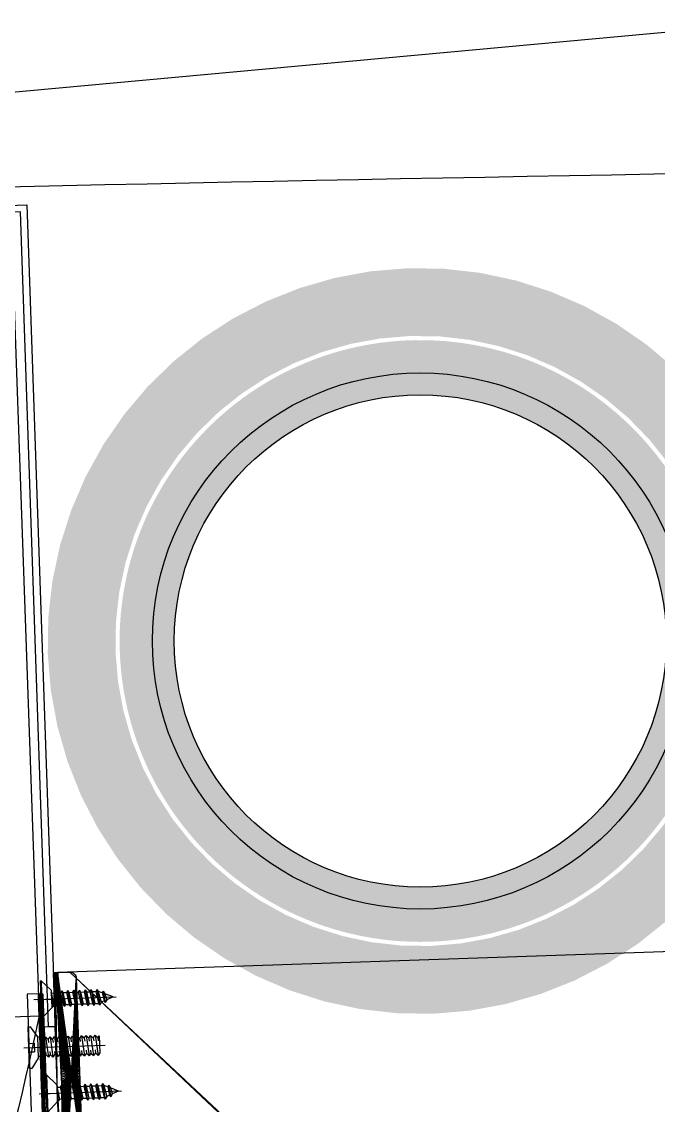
# Model space of a CAD drawing. Header units: inches. Extents: x 0 to 1813292486, y 0 to 3473589894.
# Drawn here: x 600507372.7 to 600507513.6, y 3473209207.4 to 3473209447.1 of the extents above; entities that cross this region are included whole.
import ezdxf
from ezdxf.enums import TextEntityAlignment as Align

# ---------------------------------------------------------------- set-up
doc = ezdxf.new("R2010")
doc.units = ezdxf.units.IN
doc.header["$LTSCALE"] = 1000
doc.header["$MEASUREMENT"] = 0
doc.linetypes.add('AX-MALL-WALL-P02-QT$0$CENTER', pattern=[2, 1.25, -0.25, 0.25, -0.25])
for name, color, linetype in [('A-Anno-Note', 241, 'Continuous'), ('AX-MALL-P02-200$0$A-Anno-Note', 241, 'Continuous'), ('AX-MALL-WALL-P02$0$A-Anno-Note', 241, 'Continuous'), ('AX-MALL-WALL-P02-QT$0$@F08_Hardware', 13, 'Continuous'), ('AX-MALL-WALL-P02-QT$0$A-Anno-Note', 241, 'Continuous'), ('AX-MALL-WALL-P02-QT$0$A-Detl-Patt', 8, 'Continuous'), ('AX-MALL-WALL-P02-QT$0$A-Detl-Thin', 131, 'Continuous'), ('AX-MALL-WALL-P02-QT$0$A-Wall', 2, 'Continuous'), ('AX-MALL-WALL-P02-QT$0$A-Wall-Patt', 13, 'Continuous'), ('AX-MALL-WALL-P02-QT$0$GC', 2, 'Continuous'), ('AX-MALL-WALL-P02-QT$0$M-Thin', 131, 'Continuous'), ('AX-MALL-WALL-P02-QT$0$STSF', 2, 'Continuous'), ('AX-MALL-WALL-P02-QT$0$XC', 3, 'Continuous'), ('PX-MALL-P02-LG$0$P-Hydt-Pipe', 221, 'Continuous'), ('PX-MALL-P02-LG$0$P-Pipe-Risr', 7, 'Continuous'), ('PX-MALL-P02-LG$0$P-Pipe-Risr-Arch', 6, 'Continuous'), ('PX-MALL-P02-LG$0$P-Pipe-Risr-W100', 6, 'Continuous'), ('PX-MALL-P02-LG$0$P-Pipe-Risr-W50', 6, 'Continuous')]:
    doc.layers.add(name, color=color, linetype=linetype)
doc.styles.add('PX-MALL-P02-LG$0$jzfz', font='gbenor.shx', dxfattribs={"bigfont": 'gbcbig.shx'})

# ---------------------------------------------------------------- blocks, each defined once
blk = doc.blocks.new('AX-MALL-WALL-P02-QT$0$tj')
at = {"layer": 'AX-MALL-WALL-P02-QT$0$A-Detl-Patt'}
h = blk.add_hatch(dxfattribs=at)
h.set_pattern_fill('STEEL', color=256, scale=100.0000000000001, angle=50.43183869082386)
h.set_pattern_definition([(75.00000000004839, (-14278.19445574284, 156289.8254051208), (-153.3407249234246, 41.08752340989569), []), (75.00000000004839, (-14317.88195610046, 156358.5661673546), (-153.3407249234246, 41.08752340989569), [])])
edge = h.paths.add_edge_path()
edge.add_line((88101.273016572, 47666.64152574539), (87883.93542659283, 47459.84604215622))
edge.add_line((87883.93542659283, 47459.84604215622), (91571.54751467705, 43584.64122533798))
edge.add_arc((262949.389629302, 558937.705083496), 543101.4133620498, 251.6057364187558, 260.0288666978238)
edge.add_arc((172180.8466627672, -2862.146247219684), 27099.9982179492, 64.7128659603706, 96.9316049602786, ccw=False)
edge.add_arc((262948.9730309481, 558936.3205539446), 543099.9677998082, 261.6155114784545, 271.7251478115656)
edge.add_line((279298.9759148359, 16082.51663446426), (279298.9759315252, 16382.65274763107))
edge.add_arc((262948.9742454757, 558936.3204835369), 542799.9676941936, 261.62020364125146, 271.7261014454634, ccw=False)
edge.add_arc((172180.8456921196, -2862.14609140989), 27400.00151046549, 64.80631838577902, 96.83815911678944)
edge.add_arc((262949.394896181, 558937.7037490648), 542801.4137571028, 251.6136389015772, 260.02417327084333, ccw=False)
edge.add_line((91737.26096642017, 43845.69257831573), (88101.273016572, 47666.64152574539))
blk = doc.blocks.new('AX-MALL-WALL-P02-QT$0$A$C002B55B7')
at = {"ltscale": 10}
h = blk.add_hatch(dxfattribs=at)
h.set_pattern_fill('ANSI32', color=1, scale=0.5, angle=1.272221872585407e-14)
h.set_pattern_definition([(44.99999999999999, (-15411800.43767611, -8863147.226349242), (-1.683798022700467, 1.683798022700466), []), (44.99999999999999, (-15411799.31514361, -8863147.226349242), (-1.683798022700467, 1.683798022700466), [])])
edge = h.paths.add_edge_path()
edge.add_line((0, 0), (0, 50))
edge.add_line((0, 50), (2.666666666045785, 50))
edge.add_arc((2.666666666045785, 48.66666666604578), 1.333333333954215, 0, 90, ccw=False)
edge.add_line((4, 48.66666666604578), (4, 9.5))
edge.add_arc((9.5, 9.5), 5.5, 180, 270)
edge.add_line((9.5, 4), (48.66666666604578, 4))
edge.add_arc((48.66666666604578, 2.666666666045785), 1.333333333954215, 0, 90, ccw=False)
edge.add_line((50, 2.666666666045785), (50, 0))
edge.add_line((50, 0), (0, 0))
at = {"color": 2}
blk.add_lwpolyline([(0, 0), (0, 50), (2.666666666045785, 50, -0.4142135623730951), (4, 48.66666666604578), (4, 9.5, 0.4142135623730951), (9.5, 4), (48.66666666604578, 4, -0.4142135623730951), (50, 2.666666666045785), (50, 0), (0, 0)], format="xyb", dxfattribs=at)
blk = doc.blocks.new('AX-MALL-WALL-P02-QT$0$ld')
at = {"layer": 'AX-MALL-WALL-P02-QT$0$@F08_Hardware'}
for p, q in [((0, 2.400000000001455), (-1.5, 4.625000000007276)), ((0, 2.400000000001455), (0, -2.399999999986903)), ((-3.086409948303611, 0), (14.87003548886082, 0)), ((-2, 1.625000000007276), (-2, -1.624999999992724)), ((-2, 0.9399999999805004), (-0.7765429112259881, 0.9400000000096043)), ((-0.7765429112259881, 0.9400000000096043), (-0.7765429112259881, -0.9399999999950523)), ((0.5, 1.900000000001455), (0.9532639619610563, 1.900000000001455)), ((1.319930628626025, 1.646504776326765), (0.9532639619610563, 1.900000000001455)), ((0.9532639619610563, 1.900000000001455), (0.9532639619610563, -1.899999999986903)), ((0.9532639619610563, 0.4465047763296752), (1.253263961960329, -2.253495223671052)), ((1.319930628626025, 1.646504776326765), (1.753263961960329, 2.246504776328948)), ((1.319930628626025, 1.646504776326765), (1.392152850850835, 0.9965047763289476)), ((2.319930628626025, 1.646504776326765), (1.753263961960329, 2.246504776328948)), ((1.753263961960329, 2.246504776328948), (2.253263961960329, -2.253495223671052)), ((2.319930628626025, 1.646504776326765), (2.753263961960329, 2.246504776328948)), ((2.319930628626025, 1.646504776326765), (2.392152850850835, 0.9965047763289476)), ((3.319930628626025, 1.646504776326765), (2.753263961960329, 2.246504776328948)), ((2.753263961960329, 2.246504776328948), (3.253263961960329, -2.253495223671052)), ((3.319930628626025, 1.646504776326765), (3.753263961960329, 2.246504776328948)), ((3.319930628626025, 1.646504776326765), (3.392152850850835, 0.9965047763289476)), ((4.319930628626025, 1.646504776326765), (3.753263961960329, 2.246504776328948)), ((3.753263961960329, 2.246504776328948), (4.253263961960329, -2.253495223671052)), ((4.319930628626025, 1.646504776326765), (4.753263961960329, 2.246504776328948)), ((4.319930628626025, 1.646504776326765), (4.392152850850835, 0.9965047763289476)), ((5.319930628626025, 1.646504776326765), (4.753263961960329, 2.246504776328948)), ((4.753263961960329, 2.246504776328948), (5.253263961960329, -2.253495223671052)), ((5.319930628626025, 1.646504776326765), (5.753263961960329, 2.246504776328948)), ((5.319930628626025, 1.646504776326765), (5.392152850850835, 0.9965047763289476)), ((6.319930628626025, 1.646504776326765), (5.753263961960329, 2.246504776328948)), ((5.753263961960329, 2.246504776328948), (6.253263961960329, -2.253495223671052)), ((6.319930628626025, 1.646504776326765), (6.753263961960329, 2.246504776328948)), ((6.319930628626025, 1.646504776326765), (6.392152850850835, 0.9965047763289476)), ((7.319930628626025, 1.646504776326765), (6.753263961960329, 2.246504776328948)), ((6.753263961960329, 2.246504776328948), (7.253263961960329, -2.253495223671052)), ((7.319930628626025, 1.646504776326765), (7.753263961960329, 2.246504776328948)), ((7.319930628626025, 1.646504776326765), (7.392152850850835, 0.9965047763289476)), ((8.319930628626025, 1.646504776326765), (7.753263961960329, 2.246504776328948)), ((7.753263961960329, 2.246504776328948), (8.253263961960329, -2.253495223671052)), ((8.319930628626025, 1.646504776326765), (8.753263961960329, 2.246504776328948)), ((8.319930628626025, 1.646504776326765), (8.392152850850835, 0.9965047763289476)), ((9.319930628626025, 1.646504776326765), (8.753263961960329, 2.246504776328948)), ((8.753263961960329, 2.246504776328948), (9.253263961960329, -2.253495223671052)), ((9.319930628626025, 1.646504776326765), (9.753263961960329, 2.246504776328948)), ((9.319930628626025, 1.646504776326765), (9.392152850850835, 0.9965047763289476)), ((10.31993062862603, 1.646504776326765), (9.753263961960329, 2.246504776328948)), ((9.753263961960329, 2.246504776328948), (10.25326396196033, -2.253495223671052)), ((10.31993062862603, 1.646504776326765), (10.75326396196033, 2.246504776328948)), ((10.31993062862603, 1.646504776326765), (10.39215285085083, 0.9965047763289476)), ((11.31993062862603, 1.646504776326765), (10.75326396196033, 2.246504776328948)), ((10.75326396196033, 2.246504776328948), (11.25326396196033, -2.253495223671052)), ((11.31993062862603, 1.646504776326765), (11.75326396196033, 2.246504776328948)), ((11.31993062862603, 1.646504776326765), (11.39215285085083, 0.9965047763289476)), ((12.31993062862603, 1.646504776326765), (11.75326396196033, 2.246504776328948)), ((11.75326396196033, 2.246504776328948), (12.25326396196033, -2.253495223671052)), ((12.31993062862603, 1.646504776326765), (12.75326396196033, 2.246504776328948)), ((12.31993062862603, 1.646504776326765), (12.39215285085083, 0.9965047763289476)), ((13.31993062862603, 1.646504776326765), (12.75326396196033, 2.246504776328948)), ((12.75326396196033, 2.246504776328948), (13.25326396196033, -2.253495223671052)), ((13.31993062862603, 1.646504776326765), (13.65326396196178, 2.108043237865786)), ((13.31993062862603, 1.646504776326765), (13.39215285085083, 0.9965047763289476)), ((13.65326396196178, 2.108043237865786), (13.65326396196178, -1.699649069825682)), ((-2, -0.9399999999950523), (-0.7765429112259881, -0.9399999999950523)), ((0.5, -1.899999999986903), (0.9532639619610563, -1.899999999986903)), ((0.9532639619610563, -1.899999999986903), (1.253263961960329, -2.253495223671052)), ((1.686597295294632, -1.653495223672508), (1.253263961960329, -2.253495223671052)), ((1.614375073073461, -1.003495223671052), (1.686597295294632, -1.653495223672508)), ((1.686597295294632, -1.653495223672508), (2.253263961960329, -2.253495223671052)), ((2.686597295294632, -1.653495223672508), (2.253263961960329, -2.253495223671052)), ((2.614375073073461, -1.003495223671052), (2.686597295294632, -1.653495223672508)), ((2.686597295294632, -1.653495223672508), (3.253263961960329, -2.253495223671052)), ((3.686597295294632, -1.653495223672508), (3.253263961960329, -2.253495223671052)), ((3.614375073073461, -1.003495223671052), (3.686597295294632, -1.653495223672508)), ((3.686597295294632, -1.653495223672508), (3.753263961960329, -1.724083458964742)), ((3.753263961960329, -1.724083458964742), (4.253263961960329, -2.253495223671052)), ((4.686597295294632, -1.653495223672508), (4.253263961960329, -2.253495223671052)), ((4.614375073073461, -1.003495223671052), (4.686597295294632, -1.653495223672508)), ((4.686597295294632, -1.653495223672508), (5.253263961960329, -2.253495223671052)), ((5.686597295294632, -1.653495223672508), (5.253263961960329, -2.253495223671052)), ((5.614375073073461, -1.003495223671052), (5.686597295294632, -1.653495223672508)), ((5.686597295294632, -1.653495223672508), (6.253263961960329, -2.253495223671052)), ((6.686597295294632, -1.653495223672508), (6.253263961960329, -2.253495223671052)), ((6.614375073073461, -1.003495223671052), (6.686597295294632, -1.653495223672508)), ((6.686597295294632, -1.653495223672508), (7.253263961960329, -2.253495223671052)), ((7.686597295294632, -1.653495223672508), (7.253263961960329, -2.253495223671052)), ((7.614375073073461, -1.003495223671052), (7.686597295294632, -1.653495223672508)), ((7.686597295294632, -1.653495223672508), (8.253263961960329, -2.253495223671052)), ((8.686597295294632, -1.653495223672508), (8.253263961960329, -2.253495223671052)), ((8.614375073073461, -1.003495223671052), (8.686597295294632, -1.653495223672508)), ((8.686597295294632, -1.653495223672508), (9.253263961960329, -2.253495223671052)), ((9.686597295294632, -1.653495223672508), (9.253263961960329, -2.253495223671052)), ((9.614375073073461, -1.003495223671052), (9.686597295294632, -1.653495223672508)), ((9.686597295294632, -1.653495223672508), (10.25326396196033, -2.253495223671052)), ((10.68659729529463, -1.653495223672508), (10.25326396196033, -2.253495223671052)), ((10.61437507307346, -1.003495223671052), (10.68659729529463, -1.653495223672508)), ((10.68659729529463, -1.653495223672508), (11.25326396196033, -2.253495223671052)), ((11.68659729529463, -1.653495223672508), (11.25326396196033, -2.253495223671052)), ((11.61437507307346, -1.003495223671052), (11.68659729529463, -1.653495223672508)), ((11.68659729529463, -1.653495223672508), (12.25326396196033, -2.253495223671052)), ((12.68659729529463, -1.653495223672508), (12.25326396196033, -2.253495223671052)), ((12.61437507307346, -1.003495223671052), (12.68659729529463, -1.653495223672508)), ((12.68659729529463, -1.653495223672508), (13.25326396196033, -2.253495223671052)), ((13.65326396196178, -1.699649069825682), (13.25326396196033, -2.253495223671052)), ((0, -2.399999999986903), (-1.5, -4.624999999992724))]:
    blk.add_line(p, q, dxfattribs=at)
blk.add_lwpolyline([(-1.5, -4.624999999992724), (-2, -4.624999999992724), (-2, 4.625000000007276), (-1.5, 4.625000000007276)], dxfattribs=at)
for centre, start, end in [((0.5, 2.400000000001455), 180, 270), ((0.5, -2.399999999986903), 90, 180)]:
    blk.add_arc(centre, 0.5, start, end, dxfattribs=at)
blk = doc.blocks.new('AX-MALL-WALL-P02-QT$0$GB846-85-ST3_5×16-C-H')
at = {"color": 3, "linetype": 'Continuous'}
for p, q in [((-2.350000000000051, 4.09999999999981), (-2.349999999999795, -4.100000000000207)), ((-2.350000000000051, 4.09999999999981), (-2.149999999999977, 4.099999999999795)), ((-2.149999999999977, 4.099999999999795), (-2.149999999999835, -4.100000000000207)), ((-2.149999999999977, 4.099999999999795), (0, 1.94999999999979)), ((0, 1.94999999999979), (0, 1.419999999999789)), ((0.09999999999999432, 1.319999999999794), (0.7950245569608967, 1.319999999999794)), ((1.051945426750365, 1.764999999999915), (0.7950245569608967, 1.319999999999794)), ((1.051945426750365, 1.764999999999915), (1.308866296539833, 1.319999999999794)), ((1.308866296539861, 1.319999999999794), (2.095024556960908, 1.31999999999978)), ((2.351945426750376, 1.764999999999915), (2.095024556960908, 1.319999999999794)), ((2.351945426750376, 1.764999999999915), (2.608866296539844, 1.319999999999794)), ((2.608866296539901, 1.31999999999978), (3.395024556960919, 1.319999999999794)), ((3.651945426750387, 1.764999999999915), (3.395024556960919, 1.319999999999794)), ((3.651945426750387, 1.764999999999915), (3.908866296539856, 1.319999999999794)), ((3.908866296539884, 1.31999999999978), (4.695024556960874, 1.319999999999794)), ((4.951945426750399, 1.764999999999915), (4.695024556960931, 1.319999999999794)), ((4.951945426750399, 1.764999999999915), (5.208866296539867, 1.319999999999794)), ((5.208866296539895, 1.31999999999978), (5.995024556960914, 1.31999999999978)), ((6.25194542675041, 1.764999999999915), (5.995024556960942, 1.319999999999794)), ((6.25194542675041, 1.764999999999915), (6.508866296539878, 1.319999999999794)), ((6.508866296539907, 1.31999999999978), (7.295024556960954, 1.31999999999978)), ((7.551945426750422, 1.764999999999915), (7.295024556960954, 1.319999999999794)), ((7.551945426750422, 1.764999999999915), (7.80886629653989, 1.319999999999794)), ((7.80886629653989, 1.31999999999978), (8.595024556960965, 1.319999999999794)), ((8.851945426750433, 1.764999999999915), (8.595024556960965, 1.319999999999794)), ((8.851945426750433, 1.764999999999915), (9.108866296539901, 1.319999999999794)), ((9.10886629653993, 1.319999999999794), (9.895024556960948, 1.319999999999794)), ((10.15194542675044, 1.764999999999915), (9.895024556960976, 1.319999999999794)), ((10.15194542675044, 1.764999999999915), (10.40886629653991, 1.319999999999794)), ((10.40886629653991, 1.319999999999794), (10.46323809766736, 1.319999999999794)), ((11.28316833731253, 0.9803737745389469), (10.46323809766736, 1.319999999999794)), ((11.50758828104162, 1.369080519309406), (11.28316833731253, 0.9803737745389469)), ((11.50758828104162, 1.369080519309406), (11.87308449909588, 0.7360224996652249)), ((13.65000000000009, -2.557953848736361e-13), (11.87308449909588, 0.7360224996652107)), ((-2.149999999999835, -4.100000000000207), (0.1557106781187656, -1.79428932188155)), ((0.2480545732497035, -1.765000000000214), (0.2264213562374096, -1.765000000000214)), ((0.5049754430391431, -1.320000000000192), (0.2480545732497035, -1.765000000000214)), ((0.5049754430391147, -1.320000000000164), (1.291133703460275, -1.320000000000164)), ((1.291133703460304, -1.320000000000192), (1.548054573249715, -1.765000000000214)), ((1.804975443039154, -1.320000000000192), (1.548054573249715, -1.765000000000214)), ((1.804975443039154, -1.320000000000178), (2.591133703460315, -1.320000000000192)), ((2.591133703460315, -1.320000000000192), (2.848054573249726, -1.765000000000214)), ((3.104975443039166, -1.320000000000192), (2.848054573249726, -1.765000000000214)), ((3.104975443039137, -1.320000000000164), (3.891133703460326, -1.320000000000178)), ((3.891133703460326, -1.320000000000192), (4.148054573249738, -1.765000000000214)), ((4.404975443039177, -1.320000000000192), (4.148054573249738, -1.765000000000214)), ((4.404975443039149, -1.320000000000178), (5.191133703460338, -1.320000000000192)), ((5.191133703460338, -1.320000000000192), (5.448054573249749, -1.765000000000214)), ((5.704975443039189, -1.320000000000192), (5.448054573249749, -1.765000000000214)), ((5.704975443039189, -1.320000000000192), (6.491133703460349, -1.320000000000192)), ((6.491133703460349, -1.320000000000192), (6.74805457324976, -1.765000000000214)), ((7.0049754430392, -1.320000000000192), (6.74805457324976, -1.765000000000214)), ((7.004975443039172, -1.320000000000178), (7.79113370346036, -1.320000000000178)), ((7.79113370346036, -1.320000000000192), (8.048054573249772, -1.765000000000214)), ((8.304975443039211, -1.320000000000192), (8.048054573249772, -1.765000000000214)), ((8.304975443039211, -1.320000000000178), (9.091133703460372, -1.320000000000178)), ((9.091133703460372, -1.320000000000192), (9.348054573249783, -1.765000000000214)), ((9.604975443039223, -1.320000000000192), (9.348054573249783, -1.765000000000214)), ((9.604975443039223, -1.320000000000178), (10.40759906498641, -1.320000000000235)), ((10.40759906498641, -1.320000000000235), (10.64275694121662, -1.727305389430967)), ((11.00825315927105, -1.094247369786629), (10.64275694121662, -1.727305389430967)), ((11.64682206621967, -0.8297434680187052), (11.00825315927105, -1.094247369786629)), ((11.64682206621967, -0.8297434680187052), (11.87124200994879, -1.218450212789207)), ((12.23673822800311, -0.5853921931448838), (11.87124200994879, -1.218450212789207)), ((13.65000000000009, -1.989519660128281e-13), (12.23673822800311, -0.585392193144898)), ((-2.349999999999795, -4.100000000000207), (-2.149999999999835, -4.100000000000207))]:
    blk.add_line(p, q, dxfattribs=at)
at = {"color": 6, "linetype": 'Continuous'}
for p, q in [((0, 1.419999999999789), (0, -1.95000000000033)), ((2.842170943040401e-14, 1.367181195972819), (0.5049754430391431, -1.320000000000192)), ((0.7950245569608967, 1.319999999999794), (1.291133703460304, -1.320000000000192)), ((1.051945426750422, 1.764999999999816), (1.548054573249715, -1.7650000000002)), ((1.308866296539833, 1.319999999999794), (1.804975443039154, -1.320000000000192)), ((2.095024556960908, 1.319999999999794), (2.591133703460315, -1.320000000000192)), ((2.351945426750433, 1.764999999999816), (2.848054573249726, -1.7650000000002)), ((2.608866296539844, 1.319999999999794), (3.104975443039166, -1.320000000000192)), ((3.395024556960919, 1.319999999999794), (3.891133703460326, -1.320000000000192)), ((3.651945426750444, 1.764999999999816), (4.148054573249738, -1.7650000000002)), ((3.908866296539856, 1.319999999999794), (4.404975443039177, -1.320000000000192)), ((4.695024556960931, 1.319999999999794), (5.191133703460338, -1.320000000000192)), ((4.951945426750456, 1.764999999999816), (5.448054573249749, -1.7650000000002)), ((5.208866296539867, 1.319999999999794), (5.704975443039189, -1.320000000000192)), ((5.995024556960942, 1.319999999999794), (6.491133703460349, -1.320000000000192)), ((6.251945426750467, 1.764999999999816), (6.74805457324976, -1.7650000000002)), ((6.508866296539878, 1.319999999999794), (7.0049754430392, -1.320000000000192)), ((7.295024556960954, 1.319999999999794), (7.79113370346036, -1.320000000000192)), ((7.551945426750478, 1.764999999999816), (8.048054573249772, -1.7650000000002)), ((7.80886629653989, 1.319999999999794), (8.304975443039211, -1.320000000000192)), ((8.595024556960965, 1.319999999999794), (9.091133703460372, -1.320000000000192)), ((8.85194542675049, 1.764999999999816), (9.348054573249783, -1.7650000000002)), ((9.108866296539901, 1.319999999999794), (9.604975443039223, -1.320000000000192)), ((9.895024556960976, 1.319999999999794), (10.40759906498641, -1.320000000000235)), ((10.1519454267505, 1.764999999999816), (10.64275694121662, -1.727305389430967)), ((10.40886629653991, 1.319999999999794), (11.00825315927105, -1.094247369786629)), ((11.28316833731253, 0.9803737745389469), (11.64682206621967, -0.8297434680187052)), ((11.50758828104162, 1.369080519309406), (11.87124200994879, -1.218450212789207)), ((11.87308449909588, 0.7360224996651965), (12.23673822800311, -0.5853921931448838)), ((5.684341886080801e-14, -3.979039320256561e-13), (0.2480545732497035, -1.7650000000002))]:
    blk.add_line(p, q, dxfattribs=at)
at = {"color": 1, "linetype": 'AX-MALL-WALL-P02-QT$0$CENTER', "ltscale": 2.357947691000002}
for p, q in [((-3.92423110522725, -1.84741111297626e-13), (2.842170943040401e-14, -1.989519660128281e-13)), ((-3.490566122965134, -1.989519660128281e-13), (14.33188799097064, -1.989519660128281e-13))]:
    blk.add_line(p, q, dxfattribs=at)
at = {"color": 3, "linetype": 'Continuous'}
for centre, start, end in [((0.09999999999999432, 1.419999999999789), 180.0000000000024, 270), ((0.2264213562374096, -1.865000000000208), 90, 135.0000000000006)]:
    blk.add_arc(centre, 0.1, start, end, dxfattribs=at)
blk = doc.blocks.new('AX-MALL-WALL-P02-QT$0$1300XF')
at = {"layer": 'AX-MALL-WALL-P02-QT$0$M-Thin', "linetype": 'Continuous'}
h = blk.add_hatch(dxfattribs=at)
h.set_pattern_fill('ANSI37', color=8, angle=270, style=0)
h.set_pattern_definition([(314.9999999999999, (-27469781.80739798, 46087469.09963483), (2.245064030267289, 2.245064030267288), []), (45, (-27469781.80739798, 46087469.09963483), (-2.245064030267288, 2.245064030267289), [])])
h.paths.add_polyline_path([(946.4978983532637, -469.6342116054147), (945.5291933155968, -469.3859968818724), (957.9399292897433, -420.9507449306548), (958.9086343328818, -421.1989596411586)])
h = blk.add_hatch(dxfattribs=at)
h.set_pattern_fill('ANSI37', color=8, angle=270, style=0)
h.set_pattern_definition([(314.9999999999999, (-27469772.11051247, 46087510.2456787), (2.245064030267289, 2.245064030267288), []), (45, (-27469772.11051247, 46087510.2456787), (-2.245064030267288, 2.245064030267289), [])])
h.paths.add_polyline_path([(936.2815259303898, -495.4048486705869), (935.3128208852722, -495.1566339432611), (953.4215885325684, -424.4837322700769), (954.3902935758815, -424.7319470010698)])
at = {"color": 2, "ltscale": 10}
blk.add_line((961.1505873241113, -421.7734232005314), (957.9399292897433, -420.9507449306548), dxfattribs=at)
at = {"color": 4, "ltscale": 10}
blk.add_lwpolyline([(952.2166069821105, -429.1864013746381, -0.08331468260540871), (817.0773010216653, -604.1000171712949), (274.1162508055568, -255.7887004967779), (952.2949094976648, -429.2064241860062), (996.8880384489894, -254.8176262397319), (318.7093797512352, -81.39990255609155), (274.1162508055568, -255.7887004967779)], format="xyb", dxfattribs=at)
at = {"color": 2, "ltscale": 10}
blk.add_lwpolyline([(934.0866869147867, -499.9418543819338), (953.4215885325684, -424.4837322700769), (950.9998259339482, -423.8631954770535), (932.2675759475096, -496.9693552757963)], dxfattribs=at)
at = {"layer": 'AX-MALL-WALL-P02-QT$0$GC', "linetype": 'ByBlock'}
blk.add_lwpolyline([(958.2771010565921, -413.5917132328614), (958.277134451957, -413.5917217787355), (998.3185694515123, -257.3533202093095), (947.910966247262, -244.4372016936541), (938.2806609272957, -247.1311243698001), (937.876572519599, -245.6865785606205), (947.8939427398145, -242.8843807354569), (1000.143949085788, -256.2725847325637), (959.3578365407302, -415.417092865333), (959.3578365407302, -415.417092865333), (954.9767517149448, -432.5151076577604), (953.5236941538169, -432.1427855770453)], close=True, dxfattribs=at)
at = {"layer": 'AX-MALL-WALL-P02-QT$0$M-Thin', "color": 8, "linetype": 'Continuous'}
for points in [[(946.4978983532637, -469.6342116054147), (945.5291933155968, -469.3859968818724), (957.9399292897433, -420.9507449306548), (958.9086343328818, -421.1989596411586)], [(936.2815259303898, -495.4048486705869), (935.3128208852722, -495.1566339432611), (953.4215885325684, -424.4837322700769), (954.3902935758815, -424.7319470010698)]]:
    blk.add_lwpolyline(points, close=True, dxfattribs=at)
at = {"layer": 'AX-MALL-WALL-P02-QT$0$STSF'}
for p, q in [((958.9089679121971, -421.1976577918394), (946.4980210699723, -469.6337326839566)), ((1129.935175852792, -465.0207068304881), (958.9089679121971, -421.1976577918394))]:
    blk.add_line(p, q, dxfattribs=at)
at = {"layer": 'AX-MALL-WALL-P02-QT$0$XC', "linetype": 'ByBlock'}
for p, q in [((952.554989127384, -431.8945708628162), (935.6609891225235, -497.8266112674028)), ((938.7032885327935, -496.0253854691982), (954.9767517149448, -432.5151076577604)), ((954.9767517149448, -432.5151076577604), (952.554989127384, -431.8945708628162))]:
    blk.add_line(p, q, dxfattribs=at)
at = {"color": 2, "ltscale": 10, "rotation": 345.6281063959279}
blk.add_blockref('AX-MALL-WALL-P02-QT$0$A$C002B55B7', (946.4978983532637, -469.6342116054147), dxfattribs=at)
at = {"color": 3, "linetype": 'Continuous', "rotation": 345.6281063959279}
for p in [(955.8765567112714, -426.3838321696967), (951.1851827576174, -446.7081094272435)]:
    blk.add_blockref('AX-MALL-WALL-P02-QT$0$GB846-85-ST3_5×16-C-H', p, dxfattribs=at)
at = {"color": 8, "rotation": 345.6281063959279}
blk.add_blockref('AX-MALL-WALL-P02-QT$0$ld', (950.0031295475201, -435.8105321209878), dxfattribs=at)
blk = doc.blocks.new('AX-MALL-WALL-P02-QT$0$mqst2')
at = {"color": 6, "rotation": 16.35545500737437}
blk.add_blockref('AX-MALL-WALL-P02-QT$0$1300XF', (292752.0152944326, -37903.21195268631), dxfattribs=at)
blk = doc.blocks.new('AX-MALL-WALL-P02-QT')
at = {"layer": 'AX-MALL-WALL-P02-QT$0$A-Wall-Patt'}
h = blk.add_hatch(dxfattribs=at)
h.set_pattern_fill('普通砖', color=256, scale=200, style=0)
h.set_pattern_definition([(45, (0, 359.0227), (-353.55353201463, 353.55353201463), [])])
h.paths.add_polyline_path([(600314531.2506896, 3473094820.729985, 0.00406063584770173), (600314060.085984, 3473094983.958294), (600313942.9994687, 3473094952.810462), (600313898.6528779, 3473094827.162327, -0.004903612309024238), (600314464.2484213, 3473094632.287166)])
at = {"layer": 'AX-MALL-WALL-P02-QT$0$A-Wall'}
blk.add_arc((600304246.4036355, 3473065894.760451), 30499.99661931556, 70.42677237831883, 71.55058852953712, dxfattribs=at)
at = {"layer": 'AX-MALL-WALL-P02-QT$0$A-Anno-Note', "rotation": 339.5681613092181}
blk.add_blockref('AX-MALL-WALL-P02-QT$0$mqst2', (600052179.2710491, 3473232742.396311), dxfattribs=at)
at = {"layer": 'AX-MALL-WALL-P02-QT$0$A-Detl-Thin', "rotation": 339.5681613091762}
blk.add_blockref('AX-MALL-WALL-P02-QT$0$tj', (600144118.6961328, 3473128496.287411), dxfattribs=at)
blk = doc.blocks.new('AX-MALL-WALL-P02')
at = {"layer": 'AX-MALL-WALL-P02$0$A-Anno-Note'}
blk.add_blockref('AX-MALL-WALL-P02-QT', (0, 0), dxfattribs=at)
blk = doc.blocks.new('PX-MALL-P02-LG$0$P-Risr')
at = {"layer": 'PX-MALL-P02-LG$0$P-Pipe-Risr-W50'}
h = blk.add_hatch(color=0, dxfattribs=at)
edge = h.paths.add_edge_path()
edge.add_ellipse((0, 0), major_axis=(47.05795628796547, 47.05795628796547), ratio=0.9999999999999695, start_angle=225.0000000000009, end_angle=405.0000000000009, ccw=False)
edge.add_ellipse((0, 0), major_axis=(47.05795628796764, 47.05795628796764), ratio=0.9999999999998785, start_angle=133.9675974886221, end_angle=225.0000000000035, ccw=False)
edge.add_line((-66.53919663240958, 1.199087783927098), (-54.4367953546693, 1.199087783927098))
edge.add_ellipse((0, 0), major_axis=(-38.50196423560672, 38.50196423560672), ratio=0.9999999999999859, start_angle=43.73814098242129, end_angle=134.9999999999996)
edge.add_ellipse((0, 0), major_axis=(38.50196423561096, 38.50196423561096), ratio=0.9999999999998216, start_angle=225.0000000000051, end_angle=405.0000000000051)
edge.add_ellipse((0, 0), major_axis=(38.50196423560679, 38.50196423560679), ratio=0.9999999999999831, start_angle=45.00000000000048, end_angle=133.7381409824204)
edge.add_line((-54.43679535467527, 1.199087783927098), (-66.53919663241555, 1.199087783927098))
edge.add_ellipse((0, 0), major_axis=(-47.05795628796762, 47.05795628796762), ratio=0.9999999999998742, start_angle=-45.00000000000358, end_angle=43.967597488629224, ccw=False)
at = {"layer": 'PX-MALL-P02-LG$0$P-Pipe-Risr-Arch', "ltscale": 0.7}
blk.add_circle((0, 0), 59.29000000000001, dxfattribs=at)
at = {"layer": 'PX-MALL-P02-LG$0$P-Pipe-Risr-W100', "color": 0, "const_width": 15}
blk.add_lwpolyline([(-75, 0, 1), (75, 0, 1)], format="xyb", close=True, dxfattribs=at)
at = {"layer": 'PX-MALL-P02-LG$0$P-Pipe-Risr-W50'}
blk.add_circle((0, 0), 54.45000000000001, dxfattribs=at)
at = {"layer": 'PX-MALL-P02-LG$0$P-Pipe-Risr', "style": 'PX-MALL-P02-LG$0$jzfz', "width": 0.6, "flags": 1}
for tag, p in [('SYS-MARK', (0.3310501334344735, -45.65933377496549)), ('RANGE', (0.3337570973526454, -45.67887874227017))]:
    blk.add_attdef(tag, text='', height=0.015625, dxfattribs=at).set_placement(p, align=Align.MIDDLE)
blk = doc.blocks.new('PX-MALL-P02-LG')
at = {"layer": 'PX-MALL-P02-LG$0$P-Hydt-Pipe', "color": 221, "rotation": 251.5503618191594}
blk.add_blockref('PX-MALL-P02-LG$0$P-Risr', (600314309.2798355, 3473094578.568573), dxfattribs=at)
blk = doc.blocks.new('AX-MALL-P02-200')
at = {"layer": 'AX-MALL-P02-200$0$A-Anno-Note'}
blk.add_blockref('AX-MALL-WALL-P02', (0, 0), dxfattribs=at)
blk.add_blockref('PX-MALL-P02-LG', (0, 0), dxfattribs=at)

msp = doc.modelspace()

# ---------------------------------------------------------------- block references
at = {"layer": 'A-Anno-Note', "rotation": 20.43183869077545}
msp.add_blockref('AX-MALL-P02-200', (1250392458.527329, 9048125.682563305), dxfattribs=at)

doc.saveas('drawing.dxf')
